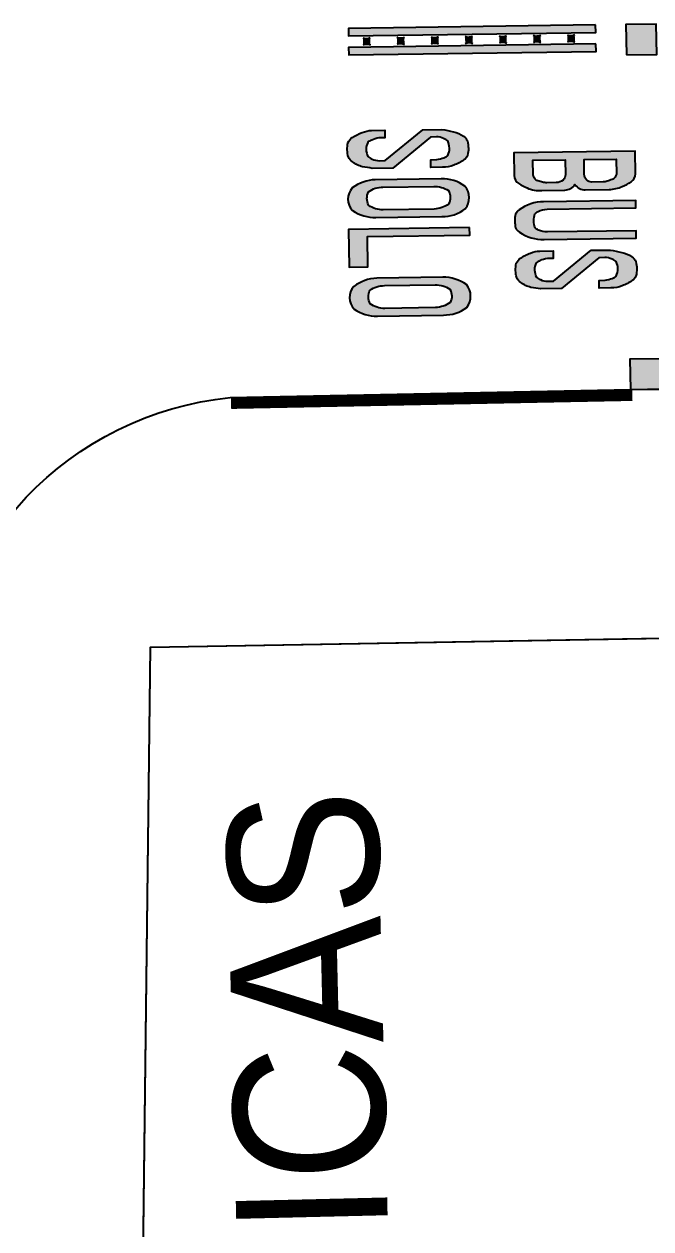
# Model space of a CAD drawing. Header units: metres. Extents: x 668617 to 675126, y 2286318 to 2293677.
# Drawn here: x 669413.16 to 669421.44, y 2287198.07 to 2287213.97 of the extents above; entities that cross this region are included whole.
import ezdxf
from ezdxf.enums import TextEntityAlignment as Align

# ---------------------------------------------------------------- set-up
doc = ezdxf.new("R2010")
doc.units = ezdxf.units.M
doc.header["$MEASUREMENT"] = 0
for name, color, linetype in [('DMTG-B-CuadrosVerdes', 94, 'Continuous'), ('DMTG-M-BOYAS', 40, 'Continuous'), ('DMTG-PB-BANQUETAS', 251, 'Continuous'), ('DMTG-PB-LOTIFICACION', 253, 'Continuous'), ('DMTG-PB-MANZANAS', 251, 'Continuous'), ('DMTG-SH-LINEA DOBLE', 252, 'Continuous'), ('DMTG-SH-LINEA GUARNICION', 40, 'Continuous'), ('DMTG-SH-SOLO BUS BICI', 252, 'Continuous'), ('DMTG-X-NOM CALLES', 250, 'Continuous')]:
    doc.layers.add(name, color=color, linetype=linetype)
doc.styles.add('CALLE', font='arial.ttf', dxfattribs={"height": 9})

# ---------------------------------------------------------------- blocks, each defined once
blk = doc.blocks.new('*U168')
for points in [[(1.6, 0.201), (4.866, 0.201), (4.866, 0.301), (1.6, 0.301)], [(1.6, -0.049), (4.866, -0.049), (4.866, 0.051), (1.6, 0.051)]]:
    blk.add_hatch(color=252).paths.add_polyline_path(points)
for points in [[(1.6, 0.201), (4.866, 0.201), (4.866, 0.301), (1.6, 0.301)], [(1.6, -0.049), (4.866, -0.049), (4.866, 0.051), (1.6, 0.051)]]:
    blk.add_lwpolyline(points, close=True)
blk = doc.blocks.new('*U135')
h = blk.add_hatch(color=256)
h.dxf.hatch_style = 1
h.paths.add_polyline_path([(0.011, 4.417), (0.411, 4.417), (0.411, 4.817), (0.011, 4.817)])
h = blk.add_hatch(color=256)
h.dxf.hatch_style = 1
h.paths.add_polyline_path([(0, 0), (0.4, 0), (0.4, 0.4), (0, 0.4)])
for points in [[(0.011, 4.417), (0.411, 4.417), (0.411, 4.817), (0.011, 4.817)], [(0, 0), (0.4, 0), (0.4, 0.4), (0, 0.4)]]:
    blk.add_lwpolyline(points, close=True)
blk = doc.blocks.new('*U227')
at = {"ltscale": 50}
h = blk.add_hatch(color=252, dxfattribs=at)
h.dxf.hatch_style = 1
h.paths.add_polyline_path([(-0.4, 3.135), (-0.399, 3.45, 0.097809), (-0.434, 3.623, 0.042141), (-0.495, 3.742, 0.264464), (-0.601, 3.8), (-0.899, 3.8), (-0.9, 2.2), (-0.602, 2.2, 0.256564), (-0.495, 2.259, 0.03217), (-0.435, 2.367, 0.128787), (-0.4, 2.559), (-0.4, 2.866, 0.244437), (-0.469, 3, 0.249678)])
h.paths.add_polyline_path([(-0.602, 2.45), (-0.8, 2.45), (-0.8, 2.875), (-0.602, 2.875, -0.19223), (-0.531, 2.846, -0.139349), (-0.5, 2.753), (-0.5, 2.629, -0.078544), (-0.509, 2.573, 0.007333), (-0.528, 2.511, -0.228893), (-0.57, 2.462, -0.039059)], flags=16)
h.paths.add_polyline_path([(-0.601, 3.125), (-0.8, 3.125), (-0.799, 3.55), (-0.599, 3.544, -0.333446), (-0.528, 3.49, 0.007536), (-0.508, 3.427, -0.078544), (-0.499, 3.371), (-0.5, 3.234, -0.224977), (-0.531, 3.153, -0.19223)], flags=16)
h = blk.add_hatch(color=252, dxfattribs=at)
h.dxf.hatch_style = 1
h.paths.add_polyline_path([(0.088, 2.207, 0.131562), (0.147, 2.256, 0.154481), (0.25, 2.59), (0.251, 3.799), (0.151, 3.799), (0.15, 2.626, -0.114879), (0.122, 2.508, -0.084508), (0.092, 2.466, -0.17885), (-0.092, 2.466, -0.081827), (-0.123, 2.508, -0.11348), (-0.15, 2.618), (-0.149, 3.8), (-0.249, 3.8), (-0.25, 2.583, 0.152908), (-0.148, 2.256, 0.131562), (-0.09, 2.207, 0.086224)])
h = blk.add_hatch(color=252, dxfattribs=at)
h.dxf.hatch_style = 1
h.paths.add_polyline_path([(0.489, 2.267, 0.14273), (0.556, 2.209, 0.117054), (0.748, 2.212, 0.062706), (0.783, 2.235, 0.155244), (0.881, 2.421, -0.000615), (0.9, 2.524), (0.9, 2.799), (0.501, 3.299), (0.498, 3.362, -0.136419), (0.52, 3.474, -0.055818), (0.555, 3.527, -0.229894), (0.745, 3.527, -0.087635), (0.775, 3.474, -0.053979), (0.797, 3.378), (0.8, 3.299), (0.9, 3.299), (0.901, 3.454, 0.08527), (0.875, 3.604, 0.061318), (0.809, 3.737, 0.139149), (0.75, 3.787, 0.120716), (0.558, 3.788, 0.123167), (0.495, 3.737, 0.108528), (0.434, 3.604, -0.000633), (0.401, 3.454), (0.4, 3.199), (0.8, 2.699), (0.8, 2.62, -0.116922), (0.777, 2.524, -0.055818), (0.743, 2.471, -0.23457), (0.556, 2.471, -0.087635), (0.526, 2.524, -0.05345), (0.5, 2.62), (0.5, 2.699), (0.4, 2.699), (0.4, 2.524, 0.101206), (0.426, 2.399, 0.059489)])
h = blk.add_hatch(color=252, dxfattribs=at)
h.dxf.hatch_style = 1
h.paths.add_polyline_path([(-1.192, 1.405, -0.108528), (-1.131, 1.538, -0.123167), (-1.068, 1.588, -0.120716), (-0.876, 1.588, -0.139149), (-0.817, 1.538, -0.061318), (-0.751, 1.405, -0.08527), (-0.725, 1.255), (-0.725, 1.1), (-0.825, 1.1), (-0.828, 1.179, 0.053979), (-0.851, 1.275, 0.087635), (-0.881, 1.328, 0.229894), (-1.071, 1.328, 0.055818), (-1.105, 1.275, 0.116922), (-1.128, 1.179), (-1.125, 1.1), (-0.725, 0.6), (-0.725, 0.325, 0.000751), (-0.748, 0.199, -0.108528), (-0.814, 0.066, -0.123167), (-0.877, 0.013, -0.117054), (-1.069, 0.01, -0.14273), (-1.136, 0.068, -0.059489), (-1.199, 0.199, -0.101206), (-1.225, 0.325), (-1.225, 0.5), (-1.125, 0.5), (-1.125, 0.421, 0.05345), (-1.099, 0.325, 0.087635), (-1.069, 0.272, 0.23457), (-0.882, 0.272, 0.055818), (-0.848, 0.325, 0.116922), (-0.825, 0.421), (-0.825, 0.5), (-1.225, 1), (-1.225, 1.255, 0.000633)])
h = blk.add_hatch(color=252, dxfattribs=at)
h.dxf.hatch_style = 1
edge = h.paths.add_edge_path()
edge.add_arc((-0.051, 1.236), 0.524, 143.5162, 180)
edge.add_line((-0.575, 1.236), (-0.575, 0.364))
edge.add_arc((-0.019, 0.382), 0.556, 181.8256, 215.4148)
edge.add_arc((-0.322, 0.219), 0.219, 226.7547, 313.2453)
edge.add_arc((-0.601, 0.364), 0.526, 324.5914, 360)
edge.add_line((-0.075, 0.364), (-0.075, 1.236))
edge.add_arc((-0.572, 1.252), 0.497, 358.1993, 396.4778)
edge.add_arc((-0.322, 1.36), 0.24, 51.3004, 128.6996)
edge = h.paths.add_edge_path(flags=16)
edge.add_arc((-0.552, 1.117), 0.377, 2.7479, 34.0414, ccw=False)
edge.add_line((-0.175, 1.135), (-0.175, 0.463))
edge.add_arc((-0.497, 0.463), 0.322, 323.3512, 360, ccw=False)
edge.add_arc((-0.327, 0.449), 0.199, 243.4916, 296.5084, ccw=False)
edge.add_arc((-0.177, 0.45), 0.299, 177.2519, 216.7924, ccw=False)
edge.add_line((-0.475, 0.464), (-0.475, 1.135))
edge.add_arc((-0.13, 1.135), 0.345, 145.9586, 180, ccw=False)
edge.add_arc((-0.328, 1.163), 0.187, 61.8529, 118.1471, ccw=False)
h = blk.add_hatch(color=252, dxfattribs=at)
h.dxf.hatch_style = 1
h.paths.add_polyline_path([(0.075, 1.6), (0.075, 0), (0.575, 0), (0.575, 0.25), (0.175, 0.25), (0.175, 1.6)])
h = blk.add_hatch(color=252, dxfattribs=at)
h.dxf.hatch_style = 1
edge = h.paths.add_edge_path()
edge.add_arc((1.249, 1.236), 0.524, 143.5162, 180)
edge.add_line((0.725, 1.236), (0.725, 0.364))
edge.add_arc((1.281, 0.382), 0.556, 181.8256, 215.4148)
edge.add_arc((0.978, 0.219), 0.219, 226.7547, 313.2453)
edge.add_arc((0.699, 0.364), 0.526, 324.5914, 360)
edge.add_line((1.225, 0.364), (1.225, 1.236))
edge.add_arc((0.728, 1.252), 0.497, 358.1993, 396.4778)
edge.add_arc((0.978, 1.36), 0.24, 51.3004, 128.6996)
edge = h.paths.add_edge_path(flags=16)
edge.add_arc((0.748, 1.117), 0.377, 2.7479, 34.0414, ccw=False)
edge.add_line((1.125, 1.135), (1.125, 0.463))
edge.add_arc((0.803, 0.463), 0.322, -36.6488, 0, ccw=False)
edge.add_arc((0.973, 0.449), 0.199, 243.4916, 296.5084, ccw=False)
edge.add_arc((1.123, 0.45), 0.299, 177.2519, 216.7924, ccw=False)
edge.add_line((0.825, 0.464), (0.825, 1.135))
edge.add_arc((1.17, 1.135), 0.345, 145.9586, 180, ccw=False)
edge.add_arc((0.972, 1.163), 0.187, 61.8529, 118.1471, ccw=False)
for points in [[(-0.601, 3.8), (-0.899, 3.8), (-0.9, 2.2), (-0.602, 2.2, 0.256564), (-0.495, 2.259, 0.03217), (-0.435, 2.367, 0.128787), (-0.4, 2.559), (-0.4, 2.866, 0.244437), (-0.469, 3, 0.249678), (-0.4, 3.135), (-0.399, 3.45, 0.09783), (-0.434, 3.623, 0.042131), (-0.495, 3.742, 0.264453), (-0.601, 3.8)], [(-0.092, 2.466, -0.081827), (-0.123, 2.508, -0.121679), (-0.15, 2.627), (-0.149, 3.8), (-0.249, 3.8), (-0.25, 2.583, 0.152908), (-0.148, 2.256, 0.131562), (-0.09, 2.207, 0.086224), (0.088, 2.207, 0.131562), (0.147, 2.256, 0.151335), (0.25, 2.583), (0.251, 3.799), (0.151, 3.799), (0.15, 2.626, -0.114879), (0.122, 2.508, -0.084508), (0.092, 2.466, -0.17885), (-0.092, 2.466, -0.081827)], [(0.4, 3.199), (0.401, 3.454, 0.000633), (0.434, 3.604, -0.108528), (0.495, 3.737, -0.123167), (0.558, 3.788, -0.120716), (0.75, 3.787, -0.139149), (0.809, 3.737, -0.061318), (0.875, 3.604, -0.08527), (0.901, 3.454), (0.9, 3.299), (0.8, 3.299), (0.797, 3.378, 0.053979), (0.775, 3.474, 0.087635), (0.745, 3.527, 0.229894), (0.555, 3.527, 0.055818), (0.52, 3.474, 0.116922), (0.498, 3.379), (0.501, 3.299), (0.9, 2.799), (0.9, 2.524, 0.000751), (0.877, 2.398, -0.108528), (0.811, 2.265, -0.123167), (0.748, 2.212, -0.117054), (0.556, 2.209, -0.142771), (0.489, 2.267, -0.059479), (0.426, 2.399, -0.101206), (0.4, 2.524), (0.4, 2.699), (0.5, 2.699), (0.5, 2.62, 0.05345), (0.526, 2.524, 0.087635), (0.556, 2.471, 0.23457), (0.743, 2.471, 0.055818), (0.777, 2.524, 0.116922), (0.8, 2.62), (0.8, 2.699), (0.4, 3.199)], [(-0.601, 3.125), (-0.8, 3.125), (-0.799, 3.55), (-0.601, 3.55, -0.049565), (-0.561, 3.533, -0.190435), (-0.528, 3.49, 0.007534), (-0.508, 3.427, -0.078544), (-0.499, 3.371), (-0.5, 3.219, -0.186395), (-0.531, 3.153, -0.19223), (-0.601, 3.125)], [(-0.602, 2.45), (-0.8, 2.45), (-0.8, 2.875), (-0.602, 2.875, -0.19223), (-0.531, 2.846, -0.139349), (-0.5, 2.753), (-0.5, 2.629, -0.078544), (-0.509, 2.573, 0.007333), (-0.528, 2.511, -0.196613), (-0.562, 2.466, -0.049565), (-0.602, 2.45)], [(-0.817, 1.538, -0.061318), (-0.751, 1.405, -0.08527), (-0.725, 1.255), (-0.725, 1.1), (-0.825, 1.1), (-0.828, 1.179, 0.053979), (-0.851, 1.275, 0.087635), (-0.881, 1.328, 0.229894), (-1.071, 1.328, 0.055818), (-1.105, 1.275, 0.116922), (-1.128, 1.179), (-1.125, 1.1), (-0.725, 0.6), (-0.725, 0.325, 0.000751), (-0.748, 0.199, -0.108528), (-0.814, 0.066, -0.123167), (-0.877, 0.013, -0.117054), (-1.069, 0.01, -0.142771), (-1.136, 0.068, -0.059479), (-1.199, 0.199, -0.101206), (-1.225, 0.325), (-1.225, 0.5), (-1.125, 0.5), (-1.125, 0.421, 0.05345), (-1.099, 0.325, 0.087635), (-1.069, 0.272, 0.23457), (-0.882, 0.272, 0.055818), (-0.848, 0.325, 0.116922), (-0.825, 0.421), (-0.825, 0.5), (-1.225, 1), (-1.225, 1.255, 0.000633), (-1.192, 1.405, -0.108528), (-1.131, 1.538, -0.123167), (-1.068, 1.588, -0.120716), (-0.876, 1.588, -0.139149), (-0.817, 1.538, -0.061318)], [(-0.472, 1.547, 0.160549), (-0.575, 1.236), (-0.575, 0.364, 0.147619), (-0.472, 0.059, 0.396386), (-0.172, 0.059, 0.15574), (-0.075, 0.364), (-0.075, 1.236, 0.168592), (-0.172, 1.547, 0.351171), (-0.472, 1.547, 0.160549)], [(0.828, 1.547, 0.160549), (0.725, 1.236), (0.725, 0.364, 0.147619), (0.828, 0.059, 0.396386), (1.128, 0.059, 0.15574), (1.225, 0.364), (1.225, 1.236, 0.168592), (1.128, 1.547, 0.351171), (0.828, 1.547, 0.160549)], [(-0.239, 1.328, -0.137398), (-0.175, 1.135), (-0.175, 0.463, -0.161288), (-0.239, 0.271, -0.235546), (-0.416, 0.271, -0.174261), (-0.475, 0.464), (-0.475, 1.135, -0.149636), (-0.416, 1.328, -0.250692), (-0.239, 1.328, -0.137398)], [(1.061, 1.328, -0.137398), (1.125, 1.135), (1.125, 0.463, -0.161288), (1.061, 0.271, -0.235546), (0.884, 0.271, -0.174261), (0.825, 0.464), (0.825, 1.135, -0.149636), (0.884, 1.328, -0.250692), (1.061, 1.328, -0.137398)]]:
    blk.add_lwpolyline(points, format="xyb", close=True)
blk.add_lwpolyline([(0.075, 1.6), (0.075, 0), (0.575, 0), (0.575, 0.25), (0.175, 0.25), (0.175, 1.6), (0.075, 1.6)], close=True)
blk = doc.blocks.new('vialeta')
at = {"linetype": 'Continuous', "true_color": 0x139b48}
h = blk.add_hatch(color=114, dxfattribs=at)
h.paths.add_polyline_path([(0.049, -0.049), (0.049, 0.049), (0.016, 0.036), (0.016, -0.036)])
h.paths.add_polyline_path([(0.03, 0.034), (0.043, 0.04), (0.043, -0.04), (0.03, -0.034)], flags=16)
h.paths.add_polyline_path([(0.016, -0.036), (0.016, 0.036), (-0.016, 0.036), (-0.016, -0.036)])
h.paths.add_polyline_path([(0.016, 0.036), (0.049, 0.049), (-0.049, 0.049), (-0.016, 0.036)])
h.paths.add_polyline_path([(-0.016, -0.036), (-0.016, 0.036), (-0.049, 0.049), (-0.049, -0.049)])
h.paths.add_polyline_path([(-0.03, -0.034), (-0.043, -0.04), (-0.043, 0.04), (-0.03, 0.034)], flags=16)
h.paths.add_polyline_path([(0.049, -0.049), (0.016, -0.036), (-0.016, -0.036), (-0.049, -0.049)])
h = blk.add_hatch(color=114, dxfattribs=at)
h.paths.add_polyline_path([(0.049, -0.049), (0.049, 0.049), (0.016, 0.036), (0.016, -0.036)])
h.paths.add_polyline_path([(0.03, 0.034), (0.043, 0.04), (0.043, -0.04), (0.03, -0.034)], flags=16)
h.paths.add_polyline_path([(0.016, -0.036), (0.016, 0.036), (-0.016, 0.036), (-0.016, -0.036)])
h.paths.add_polyline_path([(0.016, 0.036), (0.049, 0.049), (-0.049, 0.049), (-0.016, 0.036)])
h.paths.add_polyline_path([(-0.016, -0.036), (-0.016, 0.036), (-0.049, 0.049), (-0.049, -0.049)])
h.paths.add_polyline_path([(-0.03, -0.034), (-0.043, -0.04), (-0.043, 0.04), (-0.03, 0.034)], flags=16)
h.paths.add_polyline_path([(0.049, -0.049), (0.016, -0.036), (-0.016, -0.036), (-0.049, -0.049)])
h = blk.add_hatch(color=90)
h.paths.add_polyline_path([(0.043, -0.04), (0.043, 0.04), (0.03, 0.034), (0.03, -0.034)])
h.paths.add_polyline_path([(-0.03, -0.034), (-0.03, 0.034), (-0.043, 0.04), (-0.043, -0.04)])
h = blk.add_hatch(color=90)
h.paths.add_polyline_path([(0.043, -0.04), (0.043, 0.04), (0.03, 0.034), (0.03, -0.034)])
h.paths.add_polyline_path([(-0.03, -0.034), (-0.03, 0.034), (-0.043, 0.04), (-0.043, -0.04)])
at = {"color": 251, "linetype": 'Continuous'}
for p, q in [((-0.049, 0.049), (-0.016, 0.036)), ((-0.049, 0.049), (-0.016, 0.036)), ((-0.016, 0.036), (-0.016, -0.036)), ((-0.016, 0.036), (0.016, 0.036)), ((-0.016, 0.036), (-0.016, -0.036)), ((-0.016, 0.036), (0.016, 0.036)), ((0.016, 0.036), (0.049, 0.049)), ((0.016, 0.036), (0.049, 0.049)), ((0.016, 0.036), (0.016, -0.036)), ((0.016, 0.036), (0.016, -0.036)), ((-0.016, -0.036), (-0.049, -0.049)), ((-0.016, -0.036), (-0.049, -0.049)), ((-0.016, -0.036), (0.016, -0.036)), ((-0.016, -0.036), (0.016, -0.036)), ((0.016, -0.036), (0.049, -0.049)), ((0.016, -0.036), (0.049, -0.049))]:
    blk.add_line(p, q, dxfattribs=at)
at = {"color": 252, "const_width": 0.001}
blk.add_lwpolyline([(-0.049, 0.049), (-0.049, -0.049), (0.049, -0.049), (0.049, 0.049)], close=True, dxfattribs=at)
blk.add_lwpolyline([(-0.049, 0.049), (-0.049, -0.049), (0.049, -0.049), (0.049, 0.049)], close=True, dxfattribs=at)
blk = doc.blocks.new('*U234')
at = {"layer": 'DMTG-M-BOYAS', "rotation": 0.474340802864405}
blk.add_blockref('vialeta', (0, 0), dxfattribs=at)
blk = doc.blocks.new('*U235')
at = {"layer": 'DMTG-M-BOYAS', "color": 0, "linetype": 'ByBlock', "lineweight": -2, "transparency": 16777216, "rotation": 1.237188629362015}
for p in [(678989.901, 2285413.474), (678990.351, 2285413.484), (678990.801, 2285413.494), (678991.251, 2285413.503), (678991.701, 2285413.513), (678992.151, 2285413.523), (678992.601, 2285413.533)]:
    blk.add_blockref('*U234', p, dxfattribs=at)

msp = doc.modelspace()

# ---------------------------------------------------------------- linework, layer by layer
at = {"layer": 'DMTG-PB-BANQUETAS'}
msp.add_lwpolyline([(669409.81598, 2287100.74767), (669410.21351, 2287119.74874), (669411.99648, 2287204.97075, -0.36934623), (669415.88103, 2287209.03703), (669459.31358, 2287209.90392), (669501.30429, 2287211.3904, -0.41742895), (669505.41798, 2287207.2512), (669504.54149, 2287121.8142), (669502.38833, 2287119.76804), (669502.38833, 2287119.76804), (669495.17071, 2287119.71131), (669495.22994, 2287122.17994)], format="xyb", dxfattribs=at)
at = {"layer": 'DMTG-PB-LOTIFICACION'}
for p, q in [((669414.83018, 2287205.74528), (669445.79816, 2287206.28667)), ((669414.608, 2287187.40417), (669414.83018, 2287205.74528))]:
    msp.add_line(p, q, dxfattribs=at)
at = {"layer": 'DMTG-PB-MANZANAS'}
msp.add_lwpolyline([(669503.87242, 2287207.76308), (669503.52764, 2287182.96139), (669502.71128, 2287163.24775), (669502.98935, 2287142.48874), (669502.77304, 2287134.54776), (669502.71663, 2287121.9174), (669481.07852, 2287121.42559), (669470.79997, 2287121.06198), (669462.67064, 2287120.88749), (669453.16153, 2287120.65714), (669442.49247, 2287120.41188), (669413.43528, 2287119.68859), (669413.89211, 2287141.65072), (669414.32929, 2287168.24282), (669414.608, 2287187.40417), (669414.83018, 2287205.74528), (669445.79816, 2287206.28667), (669477.17495, 2287207.1098)], close=True, dxfattribs=at)
at = {"layer": 'DMTG-SH-LINEA GUARNICION', "const_width": 0.15}
msp.add_lwpolyline([(669415.89253, 2287208.96219), (669421.19277, 2287209.06799)], dxfattribs=at)

# ---------------------------------------------------------------- block references
at = {"layer": 'DMTG-B-CuadrosVerdes', "extrusion": (-3.57106e-06, -6.1232e-08, 1), "rotation": 0.8209575349539868}
msp.add_blockref('*U135', (669421.16592, 2287209.14331, -2.53065), dxfattribs=at)
at = {"layer": 'DMTG-M-BOYAS', "rotation": 359.5770898771991}
msp.add_blockref('*U235', (-26422.60293, 6874.21726), dxfattribs=at)
at = {"layer": 'DMTG-SH-LINEA DOBLE', "rotation": 180.8143643406426}
msp.add_blockref('*U168', (669422.30797, 2287213.92879), dxfattribs=at)
at = {"layer": 'DMTG-SH-SOLO BUS BICI', "rotation": 270.8794426803889}
msp.add_blockref('*U227', (669417.44212, 2287211.33197), dxfattribs=at)

# ---------------------------------------------------------------- texts
at = {"layer": 'DMTG-X-NOM CALLES', "style": 'CALLE', "width": 0.9}
msp.add_text('AV. AMÉRICAS', height=2, rotation=91.370139, dxfattribs=at).set_placement((669416.82525, 2287203.85865, -0.00004), align=Align.MIDDLE_RIGHT)

doc.saveas('drawing.dxf')
